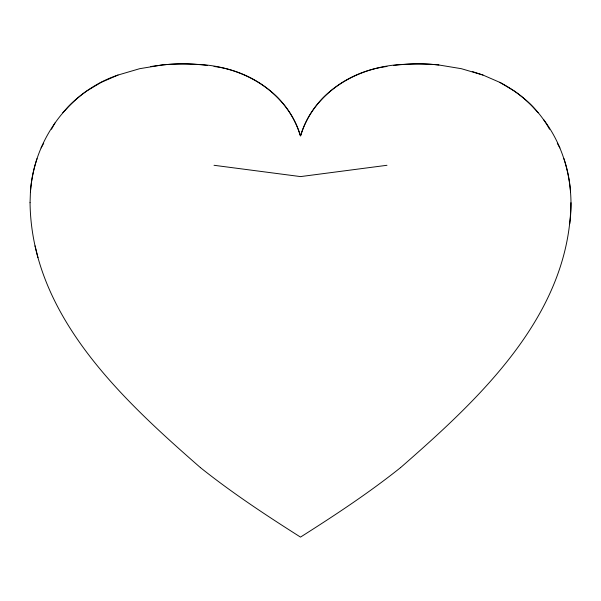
<?xml version="1.0" encoding="UTF-8"?>
<svg xmlns="http://www.w3.org/2000/svg" width="601" height="601" viewBox="0 0 601 601"><rect width="100%" height="100%" fill="white"/><g stroke="black" fill="none" stroke-linecap="round" stroke-linejoin="round"><path stroke-width="0.9" d="M570.95 202.672C569.553 315.337 479.26 398.854 400.574 467.616M30.05 202.702L30.433 192.11C33.686 140.544 68.454 91.6 117.999 75.057L139.665 68.694L162.12 64.983A147.493 109.412 -7.6 0 1 196.264 64.36C240.753 65.426 286.993 90.503 300.169 135.233M30.426 192.155L30.426 192.132A109.713 86.491 -84.5 0 1 37.052 158.649M569.703 223.79C574.548 187.324 565.819 148.905 543.484 119.419M300.831 135.233C314.007 90.503 360.247 65.434 404.736 64.36A147.493 109.412 7.6 0 1 438.88 64.983M41.101 147.936L43.7 143.256M51.483 129.23L54.939 123.002M62.812 112.74L68.274 106.693A98.241 79.152 -45.6 0 1 86.777 90.954L101.088 82.412L118.036 75.042M400.582 467.608C368.804 492.97 334.802 515.35 300.5 537.099C266.198 515.35 232.196 492.97 200.418 467.608M386.969 66.478C348.032 71.331 311.836 97.662 300.5 136.066C289.164 97.662 252.968 71.331 214.031 66.478M150.851 66.508L162.18 64.976A145.051 105.708 -7.6 0 1 207.458 65.486M386.976 165.29L300.545 176.596L214.024 165.29M538.188 112.74L532.726 106.693A98.241 79.152 45.6 0 0 514.223 90.961L499.912 82.412L482.919 75.027L461.335 68.694L438.82 64.976A145.051 105.708 7.6 0 0 393.542 65.486M472.296 71.542L482.964 75.042M499.724 82.314C520.128 92.952 538.421 108.901 549.517 129.23M200.426 467.616C121.74 398.854 31.447 315.337 30.05 202.672M557.3 143.256L559.899 147.936M35.038 245.869L37.968 257.664M570.567 192.11L570.574 192.155A109.713 86.491 84.5 0 0 563.948 158.641"/></g></svg>
